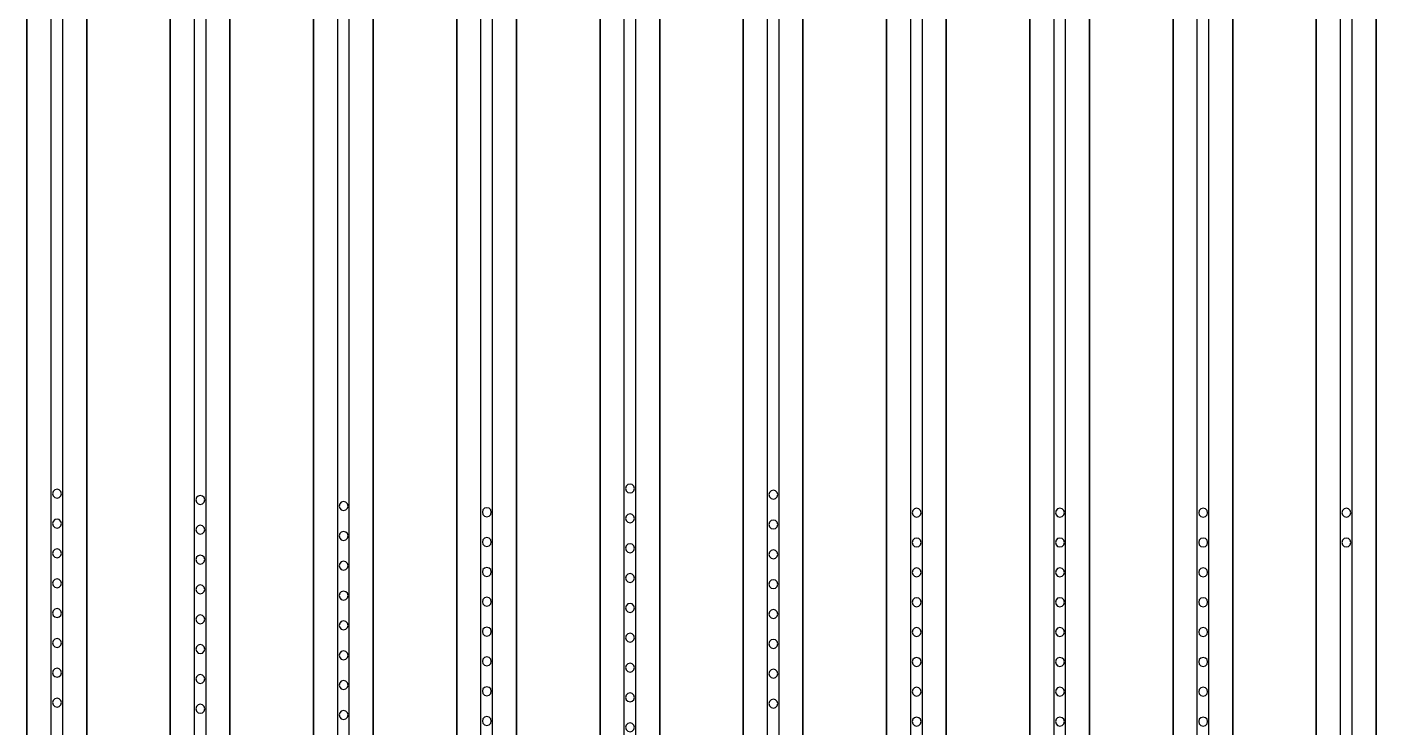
# Model space of a CAD drawing. Header units: metres. Extents: x -1550 to 1550, y -904 to 26100.
# Drawn here: x 252 to 478, y 4195.5 to 4312.8 of the extents above; entities that cross this region are included whole.
import ezdxf

# ---------------------------------------------------------------- set-up
doc = ezdxf.new("R2010")
doc.units = ezdxf.units.M
for name, color, linetype in [('Metal', 4, 'CONTINUOUS'), ('pattern_ionp', 7, 'CONTINUOUS'), ('Polyimide', 3, 'CONTINUOUS'), ('Polyimide_Negative', 5, 'CONTINUOUS')]:
    doc.layers.add(name, color=color, linetype=linetype)

msp = doc.modelspace()

# ---------------------------------------------------------------- linework, layer by layer
at = {"layer": 'Metal'}
for points in [[(256, 11993.5), (256, 2548.18)], [(258, 2548.18), (258, 11993.5)], [(280, 11993.5), (280, 2802.15)], [(282, 2802.15), (282, 11993.5)], [(304, 11993.5), (304, 3056.12)], [(306, 3056.12), (306, 11993.5)], [(328, 11993.5), (328, 3310.09)], [(330, 3310.09), (330, 11993.5)], [(352, 11993.5), (352, 3564.06)], [(354, 3564.06), (354, 11993.5)], [(376, 11993.5), (376, 3818.02)], [(378, 3818.02), (378, 11993.5)], [(400, 11993.5), (400, 3975.01)], [(402, 3975.01), (402, 11993.5)], [(424, 11993.5), (424, 4035.01)], [(426, 4035.01), (426, 11993.5)], [(448, 11993.5), (448, 4095.01)], [(450, 4095.01), (450, 11993.5)], [(472, 11993.5), (472, 4155.01)], [(474, 4155.01), (474, 11993.5)]]:
    msp.add_lwpolyline(points, dxfattribs=at)
at = {"layer": 'pattern_ionp'}
for points in [[(257.79, 4234.63), (257.69, 4235), (257.41, 4235.28), (257.04, 4235.38), (256.66, 4235.28), (256.39, 4235), (256.29, 4234.63), (256.39, 4234.25), (256.66, 4233.98), (257.04, 4233.88), (257.41, 4233.98), (257.69, 4234.25), (257.79, 4234.63)], [(353.79, 4235.5), (353.69, 4235.87), (353.41, 4236.15), (353.04, 4236.25), (352.66, 4236.15), (352.39, 4235.87), (352.29, 4235.5), (352.39, 4235.12), (352.66, 4234.85), (353.04, 4234.75), (353.41, 4234.85), (353.69, 4235.12), (353.79, 4235.5)], [(281.79, 4233.59), (281.69, 4233.97), (281.41, 4234.24), (281.04, 4234.34), (280.66, 4234.24), (280.39, 4233.97), (280.29, 4233.59), (280.39, 4233.22), (280.66, 4232.94), (281.04, 4232.84), (281.41, 4232.94), (281.69, 4233.22), (281.79, 4233.59)], [(305.79, 4232.56), (305.69, 4232.94), (305.41, 4233.21), (305.04, 4233.31), (304.66, 4233.21), (304.39, 4232.94), (304.29, 4232.56), (304.39, 4232.19), (304.66, 4231.91), (305.04, 4231.81), (305.41, 4231.91), (305.69, 4232.19), (305.79, 4232.56)], [(377.79, 4234.47), (377.69, 4234.84), (377.41, 4235.12), (377.04, 4235.22), (376.66, 4235.12), (376.39, 4234.84), (376.29, 4234.47), (376.39, 4234.09), (376.66, 4233.82), (377.04, 4233.72), (377.41, 4233.82), (377.69, 4234.09), (377.79, 4234.47)], [(329.79, 4231.53), (329.69, 4231.91), (329.41, 4232.18), (329.04, 4232.28), (328.66, 4232.18), (328.39, 4231.91), (328.29, 4231.53), (328.39, 4231.16), (328.66, 4230.88), (329.04, 4230.78), (329.41, 4230.88), (329.69, 4231.16), (329.79, 4231.53)], [(353.79, 4230.5), (353.69, 4230.87), (353.41, 4231.15), (353.04, 4231.25), (352.66, 4231.15), (352.39, 4230.87), (352.29, 4230.5), (352.39, 4230.12), (352.66, 4229.85), (353.04, 4229.75), (353.41, 4229.85), (353.69, 4230.12), (353.79, 4230.5)], [(401.79, 4231.45), (401.69, 4231.83), (401.41, 4232.1), (401.04, 4232.2), (400.66, 4232.1), (400.39, 4231.83), (400.29, 4231.45), (400.39, 4231.08), (400.66, 4230.8), (401.04, 4230.7), (401.41, 4230.8), (401.69, 4231.08), (401.79, 4231.45)], [(425.79, 4231.45), (425.69, 4231.83), (425.41, 4232.1), (425.04, 4232.2), (424.66, 4232.1), (424.39, 4231.83), (424.29, 4231.45), (424.39, 4231.08), (424.66, 4230.8), (425.04, 4230.7), (425.41, 4230.8), (425.69, 4231.08), (425.79, 4231.45)], [(449.79, 4231.45), (449.69, 4231.83), (449.41, 4232.1), (449.04, 4232.2), (448.66, 4232.1), (448.39, 4231.83), (448.29, 4231.45), (448.39, 4231.08), (448.66, 4230.8), (449.04, 4230.7), (449.41, 4230.8), (449.69, 4231.08), (449.79, 4231.45)], [(473.79, 4231.45), (473.69, 4231.83), (473.41, 4232.1), (473.04, 4232.2), (472.66, 4232.1), (472.39, 4231.83), (472.29, 4231.45), (472.39, 4231.08), (472.66, 4230.8), (473.04, 4230.7), (473.41, 4230.8), (473.69, 4231.08), (473.79, 4231.45)], [(257.79, 4229.63), (257.69, 4230), (257.41, 4230.28), (257.04, 4230.38), (256.66, 4230.28), (256.39, 4230), (256.29, 4229.63), (256.39, 4229.25), (256.66, 4228.98), (257.04, 4228.88), (257.41, 4228.98), (257.69, 4229.25), (257.79, 4229.63)], [(281.79, 4228.59), (281.69, 4228.97), (281.41, 4229.24), (281.04, 4229.34), (280.66, 4229.24), (280.39, 4228.97), (280.29, 4228.59), (280.39, 4228.22), (280.66, 4227.94), (281.04, 4227.84), (281.41, 4227.94), (281.69, 4228.22), (281.79, 4228.59)], [(377.79, 4229.47), (377.69, 4229.84), (377.41, 4230.12), (377.04, 4230.22), (376.66, 4230.12), (376.39, 4229.84), (376.29, 4229.47), (376.39, 4229.09), (376.66, 4228.82), (377.04, 4228.72), (377.41, 4228.82), (377.69, 4229.09), (377.79, 4229.47)], [(305.79, 4227.56), (305.69, 4227.94), (305.41, 4228.21), (305.04, 4228.31), (304.66, 4228.21), (304.39, 4227.94), (304.29, 4227.56), (304.39, 4227.19), (304.66, 4226.91), (305.04, 4226.81), (305.41, 4226.91), (305.69, 4227.19), (305.79, 4227.56)], [(329.79, 4226.53), (329.69, 4226.91), (329.41, 4227.18), (329.04, 4227.28), (328.66, 4227.18), (328.39, 4226.91), (328.29, 4226.53), (328.39, 4226.16), (328.66, 4225.88), (329.04, 4225.78), (329.41, 4225.88), (329.69, 4226.16), (329.79, 4226.53)], [(353.79, 4225.5), (353.69, 4225.87), (353.41, 4226.15), (353.04, 4226.25), (352.66, 4226.15), (352.39, 4225.87), (352.29, 4225.5), (352.39, 4225.12), (352.66, 4224.85), (353.04, 4224.75), (353.41, 4224.85), (353.69, 4225.12), (353.79, 4225.5)], [(401.79, 4226.45), (401.69, 4226.83), (401.41, 4227.1), (401.04, 4227.2), (400.66, 4227.1), (400.39, 4226.83), (400.29, 4226.45), (400.39, 4226.08), (400.66, 4225.8), (401.04, 4225.7), (401.41, 4225.8), (401.69, 4226.08), (401.79, 4226.45)], [(425.79, 4226.45), (425.69, 4226.83), (425.41, 4227.1), (425.04, 4227.2), (424.66, 4227.1), (424.39, 4226.83), (424.29, 4226.45), (424.39, 4226.08), (424.66, 4225.8), (425.04, 4225.7), (425.41, 4225.8), (425.69, 4226.08), (425.79, 4226.45)], [(449.79, 4226.45), (449.69, 4226.83), (449.41, 4227.1), (449.04, 4227.2), (448.66, 4227.1), (448.39, 4226.83), (448.29, 4226.45), (448.39, 4226.08), (448.66, 4225.8), (449.04, 4225.7), (449.41, 4225.8), (449.69, 4226.08), (449.79, 4226.45)], [(473.79, 4226.45), (473.69, 4226.83), (473.41, 4227.1), (473.04, 4227.2), (472.66, 4227.1), (472.39, 4226.83), (472.29, 4226.45), (472.39, 4226.08), (472.66, 4225.8), (473.04, 4225.7), (473.41, 4225.8), (473.69, 4226.08), (473.79, 4226.45)], [(257.79, 4224.63), (257.69, 4225), (257.41, 4225.28), (257.04, 4225.38), (256.66, 4225.28), (256.39, 4225), (256.29, 4224.63), (256.39, 4224.25), (256.66, 4223.98), (257.04, 4223.88), (257.41, 4223.98), (257.69, 4224.25), (257.79, 4224.63)], [(281.79, 4223.59), (281.69, 4223.97), (281.41, 4224.24), (281.04, 4224.34), (280.66, 4224.24), (280.39, 4223.97), (280.29, 4223.59), (280.39, 4223.22), (280.66, 4222.94), (281.04, 4222.84), (281.41, 4222.94), (281.69, 4223.22), (281.79, 4223.59)], [(377.79, 4224.47), (377.69, 4224.84), (377.41, 4225.12), (377.04, 4225.22), (376.66, 4225.12), (376.39, 4224.84), (376.29, 4224.47), (376.39, 4224.09), (376.66, 4223.82), (377.04, 4223.72), (377.41, 4223.82), (377.69, 4224.09), (377.79, 4224.47)], [(305.79, 4222.56), (305.69, 4222.94), (305.41, 4223.21), (305.04, 4223.31), (304.66, 4223.21), (304.39, 4222.94), (304.29, 4222.56), (304.39, 4222.19), (304.66, 4221.91), (305.04, 4221.81), (305.41, 4221.91), (305.69, 4222.19), (305.79, 4222.56)], [(329.79, 4221.53), (329.69, 4221.91), (329.41, 4222.18), (329.04, 4222.28), (328.66, 4222.18), (328.39, 4221.91), (328.29, 4221.53), (328.39, 4221.16), (328.66, 4220.88), (329.04, 4220.78), (329.41, 4220.88), (329.69, 4221.16), (329.79, 4221.53)], [(401.79, 4221.45), (401.69, 4221.83), (401.41, 4222.1), (401.04, 4222.2), (400.66, 4222.1), (400.39, 4221.83), (400.29, 4221.45), (400.39, 4221.08), (400.66, 4220.8), (401.04, 4220.7), (401.41, 4220.8), (401.69, 4221.08), (401.79, 4221.45)], [(425.79, 4221.45), (425.69, 4221.83), (425.41, 4222.1), (425.04, 4222.2), (424.66, 4222.1), (424.39, 4221.83), (424.29, 4221.45), (424.39, 4221.08), (424.66, 4220.8), (425.04, 4220.7), (425.41, 4220.8), (425.69, 4221.08), (425.79, 4221.45)], [(449.79, 4221.45), (449.69, 4221.83), (449.41, 4222.1), (449.04, 4222.2), (448.66, 4222.1), (448.39, 4221.83), (448.29, 4221.45), (448.39, 4221.08), (448.66, 4220.8), (449.04, 4220.7), (449.41, 4220.8), (449.69, 4221.08), (449.79, 4221.45)], [(257.79, 4219.63), (257.69, 4220), (257.41, 4220.28), (257.04, 4220.38), (256.66, 4220.28), (256.39, 4220), (256.29, 4219.63), (256.39, 4219.25), (256.66, 4218.98), (257.04, 4218.88), (257.41, 4218.98), (257.69, 4219.25), (257.79, 4219.63)], [(353.79, 4220.5), (353.69, 4220.87), (353.41, 4221.15), (353.04, 4221.25), (352.66, 4221.15), (352.39, 4220.87), (352.29, 4220.5), (352.39, 4220.12), (352.66, 4219.85), (353.04, 4219.75), (353.41, 4219.85), (353.69, 4220.12), (353.79, 4220.5)], [(377.79, 4219.47), (377.69, 4219.84), (377.41, 4220.12), (377.04, 4220.22), (376.66, 4220.12), (376.39, 4219.84), (376.29, 4219.47), (376.39, 4219.09), (376.66, 4218.82), (377.04, 4218.72), (377.41, 4218.82), (377.69, 4219.09), (377.79, 4219.47)], [(281.79, 4218.59), (281.69, 4218.97), (281.41, 4219.24), (281.04, 4219.34), (280.66, 4219.24), (280.39, 4218.97), (280.29, 4218.59), (280.39, 4218.22), (280.66, 4217.94), (281.04, 4217.84), (281.41, 4217.94), (281.69, 4218.22), (281.79, 4218.59)], [(305.79, 4217.56), (305.69, 4217.94), (305.41, 4218.21), (305.04, 4218.31), (304.66, 4218.21), (304.39, 4217.94), (304.29, 4217.56), (304.39, 4217.19), (304.66, 4216.91), (305.04, 4216.81), (305.41, 4216.91), (305.69, 4217.19), (305.79, 4217.56)], [(329.79, 4216.53), (329.69, 4216.91), (329.41, 4217.18), (329.04, 4217.28), (328.66, 4217.18), (328.39, 4216.91), (328.29, 4216.53), (328.39, 4216.16), (328.66, 4215.88), (329.04, 4215.78), (329.41, 4215.88), (329.69, 4216.16), (329.79, 4216.53)], [(401.79, 4216.45), (401.69, 4216.83), (401.41, 4217.1), (401.04, 4217.2), (400.66, 4217.1), (400.39, 4216.83), (400.29, 4216.45), (400.39, 4216.08), (400.66, 4215.8), (401.04, 4215.7), (401.41, 4215.8), (401.69, 4216.08), (401.79, 4216.45)], [(425.79, 4216.45), (425.69, 4216.83), (425.41, 4217.1), (425.04, 4217.2), (424.66, 4217.1), (424.39, 4216.83), (424.29, 4216.45), (424.39, 4216.08), (424.66, 4215.8), (425.04, 4215.7), (425.41, 4215.8), (425.69, 4216.08), (425.79, 4216.45)], [(449.79, 4216.45), (449.69, 4216.83), (449.41, 4217.1), (449.04, 4217.2), (448.66, 4217.1), (448.39, 4216.83), (448.29, 4216.45), (448.39, 4216.08), (448.66, 4215.8), (449.04, 4215.7), (449.41, 4215.8), (449.69, 4216.08), (449.79, 4216.45)], [(257.79, 4214.63), (257.69, 4215), (257.41, 4215.28), (257.04, 4215.38), (256.66, 4215.28), (256.39, 4215), (256.29, 4214.63), (256.39, 4214.25), (256.66, 4213.98), (257.04, 4213.88), (257.41, 4213.98), (257.69, 4214.25), (257.79, 4214.63)], [(353.79, 4215.5), (353.69, 4215.87), (353.41, 4216.15), (353.04, 4216.25), (352.66, 4216.15), (352.39, 4215.87), (352.29, 4215.5), (352.39, 4215.12), (352.66, 4214.85), (353.04, 4214.75), (353.41, 4214.85), (353.69, 4215.12), (353.79, 4215.5)], [(377.79, 4214.47), (377.69, 4214.84), (377.41, 4215.12), (377.04, 4215.22), (376.66, 4215.12), (376.39, 4214.84), (376.29, 4214.47), (376.39, 4214.09), (376.66, 4213.82), (377.04, 4213.72), (377.41, 4213.82), (377.69, 4214.09), (377.79, 4214.47)], [(281.79, 4213.59), (281.69, 4213.97), (281.41, 4214.24), (281.04, 4214.34), (280.66, 4214.24), (280.39, 4213.97), (280.29, 4213.59), (280.39, 4213.22), (280.66, 4212.94), (281.04, 4212.84), (281.41, 4212.94), (281.69, 4213.22), (281.79, 4213.59)], [(305.79, 4212.56), (305.69, 4212.94), (305.41, 4213.21), (305.04, 4213.31), (304.66, 4213.21), (304.39, 4212.94), (304.29, 4212.56), (304.39, 4212.19), (304.66, 4211.91), (305.04, 4211.81), (305.41, 4211.91), (305.69, 4212.19), (305.79, 4212.56)], [(329.79, 4211.53), (329.69, 4211.91), (329.41, 4212.18), (329.04, 4212.28), (328.66, 4212.18), (328.39, 4211.91), (328.29, 4211.53), (328.39, 4211.16), (328.66, 4210.88), (329.04, 4210.78), (329.41, 4210.88), (329.69, 4211.16), (329.79, 4211.53)], [(353.79, 4210.5), (353.69, 4210.87), (353.41, 4211.15), (353.04, 4211.25), (352.66, 4211.15), (352.39, 4210.87), (352.29, 4210.5), (352.39, 4210.12), (352.66, 4209.85), (353.04, 4209.75), (353.41, 4209.85), (353.69, 4210.12), (353.79, 4210.5)], [(401.79, 4211.45), (401.69, 4211.83), (401.41, 4212.1), (401.04, 4212.2), (400.66, 4212.1), (400.39, 4211.83), (400.29, 4211.45), (400.39, 4211.08), (400.66, 4210.8), (401.04, 4210.7), (401.41, 4210.8), (401.69, 4211.08), (401.79, 4211.45)], [(425.79, 4211.45), (425.69, 4211.83), (425.41, 4212.1), (425.04, 4212.2), (424.66, 4212.1), (424.39, 4211.83), (424.29, 4211.45), (424.39, 4211.08), (424.66, 4210.8), (425.04, 4210.7), (425.41, 4210.8), (425.69, 4211.08), (425.79, 4211.45)], [(449.79, 4211.45), (449.69, 4211.83), (449.41, 4212.1), (449.04, 4212.2), (448.66, 4212.1), (448.39, 4211.83), (448.29, 4211.45), (448.39, 4211.08), (448.66, 4210.8), (449.04, 4210.7), (449.41, 4210.8), (449.69, 4211.08), (449.79, 4211.45)], [(257.79, 4209.63), (257.69, 4210), (257.41, 4210.28), (257.04, 4210.38), (256.66, 4210.28), (256.39, 4210), (256.29, 4209.63), (256.39, 4209.25), (256.66, 4208.98), (257.04, 4208.88), (257.41, 4208.98), (257.69, 4209.25), (257.79, 4209.63)], [(281.79, 4208.59), (281.69, 4208.97), (281.41, 4209.24), (281.04, 4209.34), (280.66, 4209.24), (280.39, 4208.97), (280.29, 4208.59), (280.39, 4208.22), (280.66, 4207.94), (281.04, 4207.84), (281.41, 4207.94), (281.69, 4208.22), (281.79, 4208.59)], [(305.79, 4207.56), (305.69, 4207.94), (305.41, 4208.21), (305.04, 4208.31), (304.66, 4208.21), (304.39, 4207.94), (304.29, 4207.56), (304.39, 4207.19), (304.66, 4206.91), (305.04, 4206.81), (305.41, 4206.91), (305.69, 4207.19), (305.79, 4207.56)], [(377.79, 4209.47), (377.69, 4209.84), (377.41, 4210.12), (377.04, 4210.22), (376.66, 4210.12), (376.39, 4209.84), (376.29, 4209.47), (376.39, 4209.09), (376.66, 4208.82), (377.04, 4208.72), (377.41, 4208.82), (377.69, 4209.09), (377.79, 4209.47)], [(329.79, 4206.53), (329.69, 4206.91), (329.41, 4207.18), (329.04, 4207.28), (328.66, 4207.18), (328.39, 4206.91), (328.29, 4206.53), (328.39, 4206.16), (328.66, 4205.88), (329.04, 4205.78), (329.41, 4205.88), (329.69, 4206.16), (329.79, 4206.53)], [(353.79, 4205.5), (353.69, 4205.87), (353.41, 4206.15), (353.04, 4206.25), (352.66, 4206.15), (352.39, 4205.87), (352.29, 4205.5), (352.39, 4205.12), (352.66, 4204.85), (353.04, 4204.75), (353.41, 4204.85), (353.69, 4205.12), (353.79, 4205.5)], [(401.79, 4206.45), (401.69, 4206.83), (401.41, 4207.1), (401.04, 4207.2), (400.66, 4207.1), (400.39, 4206.83), (400.29, 4206.45), (400.39, 4206.08), (400.66, 4205.8), (401.04, 4205.7), (401.41, 4205.8), (401.69, 4206.08), (401.79, 4206.45)], [(425.79, 4206.45), (425.69, 4206.83), (425.41, 4207.1), (425.04, 4207.2), (424.66, 4207.1), (424.39, 4206.83), (424.29, 4206.45), (424.39, 4206.08), (424.66, 4205.8), (425.04, 4205.7), (425.41, 4205.8), (425.69, 4206.08), (425.79, 4206.45)], [(449.79, 4206.45), (449.69, 4206.83), (449.41, 4207.1), (449.04, 4207.2), (448.66, 4207.1), (448.39, 4206.83), (448.29, 4206.45), (448.39, 4206.08), (448.66, 4205.8), (449.04, 4205.7), (449.41, 4205.8), (449.69, 4206.08), (449.79, 4206.45)], [(257.79, 4204.63), (257.69, 4205), (257.41, 4205.28), (257.04, 4205.38), (256.66, 4205.28), (256.39, 4205), (256.29, 4204.63), (256.39, 4204.25), (256.66, 4203.98), (257.04, 4203.88), (257.41, 4203.98), (257.69, 4204.25), (257.79, 4204.63)], [(281.79, 4203.59), (281.69, 4203.97), (281.41, 4204.24), (281.04, 4204.34), (280.66, 4204.24), (280.39, 4203.97), (280.29, 4203.59), (280.39, 4203.22), (280.66, 4202.94), (281.04, 4202.84), (281.41, 4202.94), (281.69, 4203.22), (281.79, 4203.59)], [(377.79, 4204.47), (377.69, 4204.84), (377.41, 4205.12), (377.04, 4205.22), (376.66, 4205.12), (376.39, 4204.84), (376.29, 4204.47), (376.39, 4204.09), (376.66, 4203.82), (377.04, 4203.72), (377.41, 4203.82), (377.69, 4204.09), (377.79, 4204.47)], [(305.79, 4202.56), (305.69, 4202.94), (305.41, 4203.21), (305.04, 4203.31), (304.66, 4203.21), (304.39, 4202.94), (304.29, 4202.56), (304.39, 4202.19), (304.66, 4201.91), (305.04, 4201.81), (305.41, 4201.91), (305.69, 4202.19), (305.79, 4202.56)], [(329.79, 4201.53), (329.69, 4201.91), (329.41, 4202.18), (329.04, 4202.28), (328.66, 4202.18), (328.39, 4201.91), (328.29, 4201.53), (328.39, 4201.16), (328.66, 4200.88), (329.04, 4200.78), (329.41, 4200.88), (329.69, 4201.16), (329.79, 4201.53)], [(401.79, 4201.45), (401.69, 4201.83), (401.41, 4202.1), (401.04, 4202.2), (400.66, 4202.1), (400.39, 4201.83), (400.29, 4201.45), (400.39, 4201.08), (400.66, 4200.8), (401.04, 4200.7), (401.41, 4200.8), (401.69, 4201.08), (401.79, 4201.45)], [(425.79, 4201.45), (425.69, 4201.83), (425.41, 4202.1), (425.04, 4202.2), (424.66, 4202.1), (424.39, 4201.83), (424.29, 4201.45), (424.39, 4201.08), (424.66, 4200.8), (425.04, 4200.7), (425.41, 4200.8), (425.69, 4201.08), (425.79, 4201.45)], [(449.79, 4201.45), (449.69, 4201.83), (449.41, 4202.1), (449.04, 4202.2), (448.66, 4202.1), (448.39, 4201.83), (448.29, 4201.45), (448.39, 4201.08), (448.66, 4200.8), (449.04, 4200.7), (449.41, 4200.8), (449.69, 4201.08), (449.79, 4201.45)], [(257.79, 4199.63), (257.69, 4200), (257.41, 4200.28), (257.04, 4200.38), (256.66, 4200.28), (256.39, 4200), (256.29, 4199.63), (256.39, 4199.25), (256.66, 4198.98), (257.04, 4198.88), (257.41, 4198.98), (257.69, 4199.25), (257.79, 4199.63)], [(281.79, 4198.59), (281.69, 4198.97), (281.41, 4199.24), (281.04, 4199.34), (280.66, 4199.24), (280.39, 4198.97), (280.29, 4198.59), (280.39, 4198.22), (280.66, 4197.94), (281.04, 4197.84), (281.41, 4197.94), (281.69, 4198.22), (281.79, 4198.59)], [(353.79, 4200.5), (353.69, 4200.87), (353.41, 4201.15), (353.04, 4201.25), (352.66, 4201.15), (352.39, 4200.87), (352.29, 4200.5), (352.39, 4200.12), (352.66, 4199.85), (353.04, 4199.75), (353.41, 4199.85), (353.69, 4200.12), (353.79, 4200.5)], [(377.79, 4199.47), (377.69, 4199.84), (377.41, 4200.12), (377.04, 4200.22), (376.66, 4200.12), (376.39, 4199.84), (376.29, 4199.47), (376.39, 4199.09), (376.66, 4198.82), (377.04, 4198.72), (377.41, 4198.82), (377.69, 4199.09), (377.79, 4199.47)], [(305.79, 4197.56), (305.69, 4197.94), (305.41, 4198.21), (305.04, 4198.31), (304.66, 4198.21), (304.39, 4197.94), (304.29, 4197.56), (304.39, 4197.19), (304.66, 4196.91), (305.04, 4196.81), (305.41, 4196.91), (305.69, 4197.19), (305.79, 4197.56)], [(329.79, 4196.53), (329.69, 4196.91), (329.41, 4197.18), (329.04, 4197.28), (328.66, 4197.18), (328.39, 4196.91), (328.29, 4196.53), (328.39, 4196.16), (328.66, 4195.88), (329.04, 4195.78), (329.41, 4195.88), (329.69, 4196.16), (329.79, 4196.53)], [(401.79, 4196.45), (401.69, 4196.83), (401.41, 4197.1), (401.04, 4197.2), (400.66, 4197.1), (400.39, 4196.83), (400.29, 4196.45), (400.39, 4196.08), (400.66, 4195.8), (401.04, 4195.7), (401.41, 4195.8), (401.69, 4196.08), (401.79, 4196.45)], [(425.79, 4196.45), (425.69, 4196.83), (425.41, 4197.1), (425.04, 4197.2), (424.66, 4197.1), (424.39, 4196.83), (424.29, 4196.45), (424.39, 4196.08), (424.66, 4195.8), (425.04, 4195.7), (425.41, 4195.8), (425.69, 4196.08), (425.79, 4196.45)], [(449.79, 4196.45), (449.69, 4196.83), (449.41, 4197.1), (449.04, 4197.2), (448.66, 4197.1), (448.39, 4196.83), (448.29, 4196.45), (448.39, 4196.08), (448.66, 4195.8), (449.04, 4195.7), (449.41, 4195.8), (449.69, 4196.08), (449.79, 4196.45)], [(353.79, 4195.5), (353.69, 4195.87), (353.41, 4196.15), (353.04, 4196.25), (352.66, 4196.15), (352.39, 4195.87), (352.29, 4195.5), (352.39, 4195.12), (352.66, 4194.85), (353.04, 4194.75), (353.41, 4194.85), (353.69, 4195.12), (353.79, 4195.5)]]:
    msp.add_lwpolyline(points, close=True, dxfattribs=at)
at = {"layer": 'Polyimide'}
for points in [[(252, 2552.18), (252, 11978.5)], [(262, 11978.5), (262, 2552.18)], [(276, 2806.15), (276, 11978.5)], [(286, 11978.5), (286, 2806.15)], [(300, 3060.12), (300, 11978.5)], [(310, 11978.5), (310, 3060.12)], [(324, 3314.09), (324, 11978.5)], [(334, 11978.5), (334, 3314.09)], [(348, 3568.06), (348, 11978.5)], [(358, 11978.5), (358, 3568.06)], [(372, 3822.02), (372, 11978.5)], [(382, 11978.5), (382, 3822.02)], [(396, 3979.01), (396, 11978.5)], [(406, 11978.5), (406, 3979.01)], [(420, 4039.01), (420, 11978.5)], [(430, 11978.5), (430, 4039.01)], [(444, 4099.01), (444, 11978.5)], [(454, 11978.5), (454, 4099.01)], [(468, 4159.01), (468, 11978.5)], [(478, 11978.5), (478, 4159.01)]]:
    msp.add_lwpolyline(points, dxfattribs=at)
at = {"layer": 'Polyimide_Negative'}
for points in [[(252, 11978.5), (252, 2552.18)], [(262, 2552.18), (262, 11978.5)], [(276, 11978.5), (276, 2806.15)], [(286, 2806.15), (286, 11978.5)], [(300, 11978.5), (300, 3060.12)], [(310, 3060.12), (310, 11978.5)], [(324, 11978.5), (324, 3314.09)], [(334, 3314.09), (334, 11978.5)], [(348, 11978.5), (348, 3568.06)], [(358, 3568.06), (358, 11978.5)], [(372, 11978.5), (372, 3822.02)], [(382, 3822.02), (382, 11978.5)], [(396, 11978.5), (396, 3979.01)], [(406, 3979.01), (406, 11978.5)], [(420, 11978.5), (420, 4039.01)], [(430, 4039.01), (430, 11978.5)], [(444, 11978.5), (444, 4099.01)], [(454, 4099.01), (454, 11978.5)], [(468, 11978.5), (468, 4159.01)], [(478, 4159.01), (478, 11978.5)]]:
    msp.add_lwpolyline(points, dxfattribs=at)

doc.saveas('drawing.dxf')
